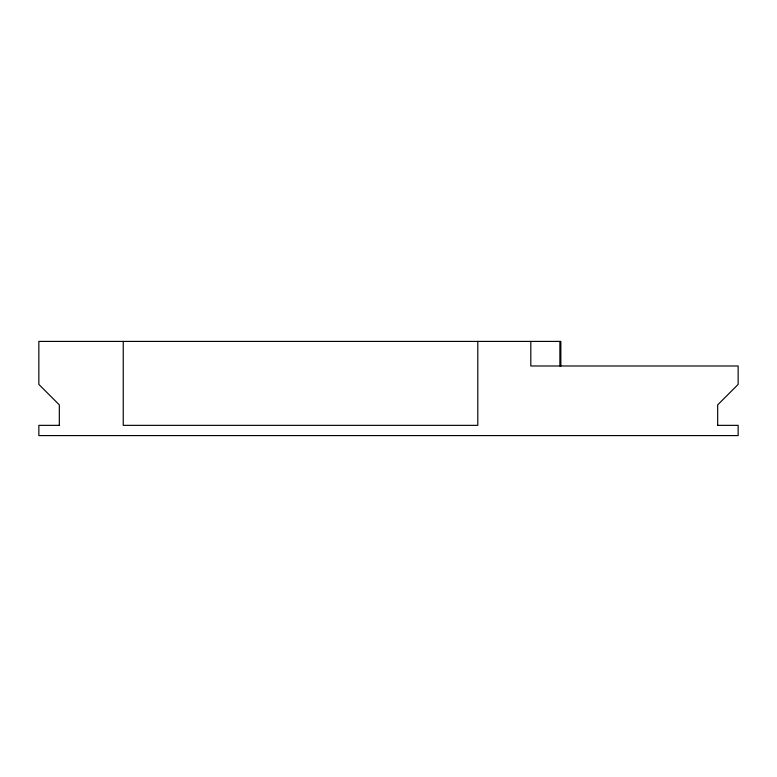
<?xml version="1.0" encoding="UTF-8"?>
<svg xmlns="http://www.w3.org/2000/svg" width="777" height="777" viewBox="0 0 777 777"><rect width="100%" height="100%" fill="white"/><g stroke="black" fill="none" stroke-linecap="round" stroke-linejoin="round"><path stroke-width="1.17" d="M59.489 425.349L38.85 425.349L38.85 435.586L738.15 435.586L738.15 425.349L717.511 425.349M717.676 425.349L717.676 404.875L738.15 384.401L738.15 365.986L530.808 365.986L530.808 341.414M560.848 365.986L560.848 341.414L38.85 341.414L38.85 384.401L59.324 404.875L59.324 425.349M559.887 341.414L559.887 365.986M477.797 341.414L477.797 425.349L123.242 425.349L123.242 341.414"/></g></svg>
